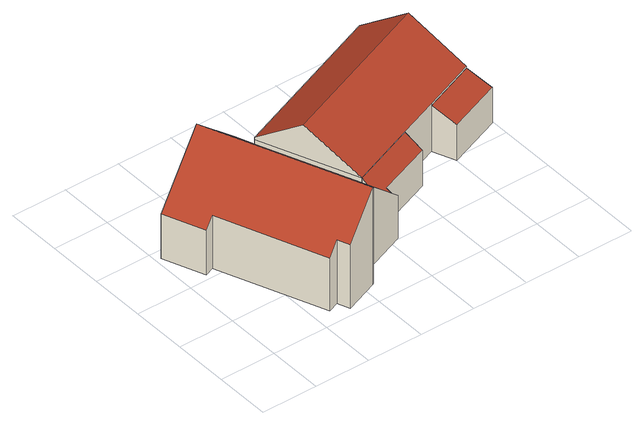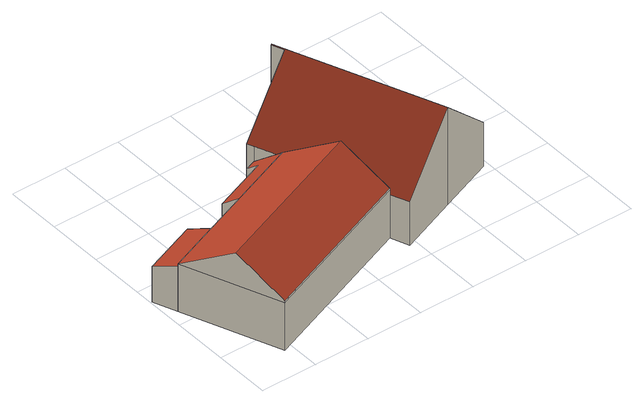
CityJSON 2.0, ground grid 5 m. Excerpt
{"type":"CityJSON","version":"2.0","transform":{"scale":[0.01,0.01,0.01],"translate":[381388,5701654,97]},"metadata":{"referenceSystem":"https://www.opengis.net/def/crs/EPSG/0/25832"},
"CityObjects":{
"building1":{"type":"Building","attributes":{"Gemeindeschluessel":"05954036","Geometrietyp2DReferenz":"3000","function":"31001_1010"},"address":[{"country":"Germany","locality":"Witten","thoroughfareNumber":"9a","thoroughfareName":"Kleinherbeder Straße"}],"children":["building1-1","building1-2","building1-3","building1-4"]},
"building1-1":{"type":"BuildingPart","attributes":{"roofType":"2100","measuredHeight":4.5},"parents":["building1"],"geometry":[{"type":"Solid","lod":"2","boundaries":[[[[0,1,2,3]],[[4,5,1,0]],[[6,7,5,4]],[[8,9,7,6]],[[10,8,6,4,0,3,11]],[[1,5,7,9,12,2]],[[10,11,13]],[[9,8,10,13,12]],[[2,12,13,11,3]]]],"semantics":{"surfaces":[{"type":"WallSurface"},{"type":"RoofSurface"},{"type":"GroundSurface"},{"type":"ClosureSurface"}],"values":[[0,0,0,0,1,2,0,3,3]]}}]},
"building1-2":{"type":"BuildingPart","attributes":{"roofType":"3100","measuredHeight":7.58},"parents":["building1"],"geometry":[{"type":"Solid","lod":"2","boundaries":[[[[14,15,16,17,18]],[[19,3,2,20,21,22]],[[18,17,23,24,25]],[[26,27,28,29]],[[19,22,14,28,27,30]],[[26,29,18,25]],[[27,26,25,30]],[[29,28,14,18]],[[16,20,2,12,23,17]],[[15,14,22,21]],[[20,16,15,21]],[[3,19,30,11]],[[13,12,2,3,11]],[[24,13,11,30,25]],[[23,12,13,24]]]],"semantics":{"surfaces":[{"type":"WallSurface"},{"type":"RoofSurface"},{"type":"GroundSurface"},{"type":"ClosureSurface"}],"values":[[0,0,0,1,1,0,0,0,2,0,3,0,3,0,3]]}}]},
"building1-3":{"type":"BuildingPart","attributes":{"roofType":"3100","measuredHeight":9.23},"parents":["building1"],"geometry":[{"type":"Solid","lod":"2","boundaries":[[[[31,9,8,32]],[[33,34,9,31]],[[35,36,34,33]],[[37,38,36,35]],[[39,40,38,37]],[[41,42,40,39]],[[43,44,42,41]],[[45,46,44,43]],[[47,48,46,45]],[[49,50,48,47]],[[51,52,50,49]],[[53,54,52,51]],[[55,56,54,53]],[[57,58,56,55]],[[24,23,58,57]],[[51,49,47,45,43,41,39,53]],[[37,35,33,31,32,10,13,24,57,55,53,39]],[[12,9,34,36,38,40,42,44,46,48,50,52,54,56,58,23]],[[12,23,24,13]],[[8,10,32]],[[9,12,13,10,8]]]],"semantics":{"surfaces":[{"type":"WallSurface"},{"type":"RoofSurface"},{"type":"GroundSurface"},{"type":"ClosureSurface"}],"values":[[0,0,0,0,0,0,0,0,0,0,0,0,0,0,0,1,1,2,3,0,3]]}}]},
"building1-4":{"type":"BuildingPart","attributes":{"roofType":"2100","measuredHeight":4.36},"parents":["building1"],"geometry":[{"type":"Solid","lod":"2","boundaries":[[[[21,20,59,60]],[[61,62,16,15]],[[60,59,62,61]],[[15,21,60,61]],[[20,16,62,59]],[[16,20,21,15]]]],"semantics":{"surfaces":[{"type":"WallSurface"},{"type":"RoofSurface"},{"type":"GroundSurface"},{"type":"ClosureSurface"}],"values":[[0,0,0,1,2,3]]}}]}
},
"vertices":[
[2116,888,372],[2116,888,35],[2061,1030,35],[2061,1030,485],[1623,699,375],[1623,699,35],[1659,606,301],[1659,606,35],[1558,567,301],[1558,567,35],[1486,747,444],[1466,798,485],[1466,798,35],[1466,798,444],
[2908,1361,486],[2908,1361,470],[2908,1361,35],[2572,2220,35],[2572,2220,486],[2061,1030,486],[2423,1171,35],[2423,1171,470],[2423,1171,486],[1125,1654,35],[1125,1654,446],[1125,1654,486],[1125,1654,506],[1281,1262,793],[2726,1827,793],[2572,2220,505],[1466,798,486],
[1558,567,443],[1558,567,444],[1581,509,444],[1581,509,35],[1059,305,951],[1059,305,35],[1102,196,951],[1102,196,35],[1095,193,958],[1095,193,35],[784,72,639],[784,72,35],[741,179,639],[741,179,35],[643,141,538],[643,141,35],[273,1083,540],[273,1083,35],[192,1051,457],[192,1051,35],[48,1417,458],[48,1417,35],[535,1607,958],[535,1607,35],[1062,1813,446],[1062,1813,35],[1124,1654,447],[1124,1654,35],
[2504,964,35],[2504,964,374],[2989,1154,374],[2989,1154,35]
]}
